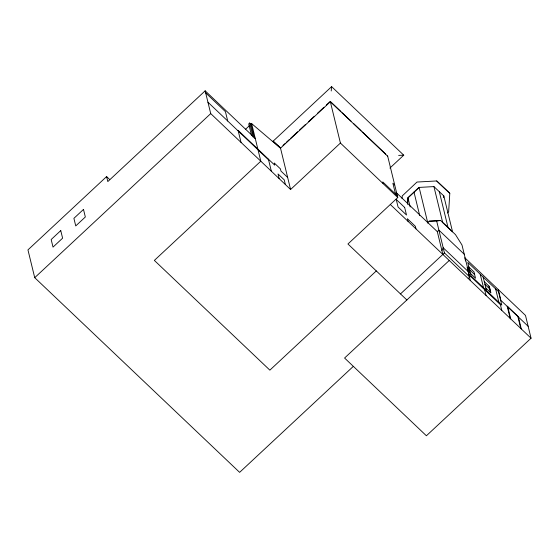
<?xml version="1.0" encoding="UTF-8"?>
<svg xmlns="http://www.w3.org/2000/svg" width="559" height="559" viewBox="0 0 559 559"><rect width="100%" height="100%" fill="white"/><g stroke="black" fill="none" stroke-linecap="round" stroke-linejoin="round"><path stroke-width="0.84" d="M402.082 198.529L402.249 195.909L417 182.045L436.698 180.955L449.799 193.337L448.646 211.798L447.389 212.979M407.588 203.881L407.965 197.865L419.075 187.419L433.924 186.594L443.804 195.923L452.559 231.852L442.686 222.524L433.924 186.594M443.692 197.662L443.811 195.888M407.546 204.154L407.979 197.753L419.103 187.321L427.838 223.16M331.214 90.977L331.613 86.645L403.745 155.178L389.902 168.077M441.896 250.509L443.196 247.777L468.54 271.863M109.725 179.558L106.601 176.581L27.95 249.894L34.721 277.676L239.622 472.355L353.337 366.355M255.246 138.401L205.167 90.824L107.817 181.57L106.601 176.581M34.721 277.676L210.722 113.61L205.167 90.824M254.345 138.241L250.935 124.266L249.642 123.036L248.713 123.909L251.515 135.418M245.576 129.255L249.37 125.719M250.935 124.266L251.641 123.609L280.52 148.184L330.341 101.738L387.694 156.227M252.361 132.811L253.604 131.658M280.52 148.184L273.134 141.161L331.613 86.645M282.987 145.445L284.908 143.656M286.18 142.468L289.373 139.491M290.652 138.297L297.681 131.749M299.596 129.961L305.347 124.608M308.54 121.624L314.291 116.272M317.484 113.288L323.871 107.335M326.421 104.952L330.257 101.382L340.417 143.055L397.77 197.544L347.943 243.99L406.868 299.973M210.722 113.61L290.589 189.494L340.417 143.055M427.593 222.671L429.179 221.196L440.632 220.519L455.487 234.633L461.986 244.989L469.791 277.012L468.197 278.501M376.305 270.926L269.864 370.149L154.361 260.41L260.801 161.195L251.641 123.609M442.854 254.422L437.299 231.629L438.892 230.14L464.236 254.219M400.489 293.908L444.447 252.927L436.642 220.91L429.179 221.196M449.233 260.48L344.582 358.033L426.398 435.768L531.05 338.216L525.495 315.43L464.76 257.72L465.549 260.969M436.642 220.91L440.632 220.519M398.651 155.395L403.745 155.178M273.134 141.161L279.828 147.269M436.698 180.955L449.799 193.337M330.886 101.983L340.969 111.562M342.234 112.757L351.052 121.142M353.574 123.539L361.142 130.722M362.4 131.924L385.717 154.074M394.696 184.938L392.879 183.212L395.52 194.043M396.149 192.534L437.299 231.629M397.337 195.769L382.768 181.927L383.201 183.701M484.29 281.701L489.363 286.522L490.9 292.853L485.834 288.039M468.763 268.998L469.658 272.666L475.541 278.256L473.997 271.926L468.372 266.58L468.763 268.998L474.647 274.588M484.939 284.363L490.005 289.185M528.136 326.26L500.892 300.379L498.258 289.548M468.91 274.762L500.403 304.683L501.807 310.434M444.447 252.927L469.791 277.012M390.308 204.496L531.05 338.216M205.663 92.871L225.431 111.653L227.709 120.996M287.654 177.434L280.967 171.082L280.429 168.874L274.21 162.969L274.748 165.178L238.092 130.352L241.034 142.412M207.941 102.213L268.579 159.853M521.288 328.944L518.305 316.694L507.16 306.108L510.15 318.357M517.851 316.485L520.764 328.447M507.824 306.961L510.737 318.923M495.609 288.863L498.901 302.356M488.901 286.082L490.446 292.413M483.151 277.026L486.435 290.519M484.66 289.723L486.057 295.473M480.244 274.266L483.535 287.759M467.128 267.461L470.315 280.513M439.297 191.646L448.059 227.576M413.988 192.086L419.69 215.488M415.98 228.89L415.344 226.283L407.371 218.709L408.007 221.308M407.979 197.753L410.18 206.963M387.611 155.877L397.77 197.544M280.436 147.828L290.589 189.494M285.376 184.54L284.231 179.858L278.019 173.954L279.158 178.628M268.404 159.147L271.346 171.208M249.642 123.036L253.052 137.011M60.756 230.594L51.169 239.538L53.014 247.113L62.608 238.169L60.756 230.594M83.487 209.408L73.9 218.352L75.745 225.927L85.338 216.99L83.487 209.408M498.516 291.623L467.785 262.43L471.076 275.922L501.8 305.116L498.516 291.623M404.66 207.452L396.219 199.43L398.064 207.005L406.512 215.033L404.66 207.452"/></g></svg>
